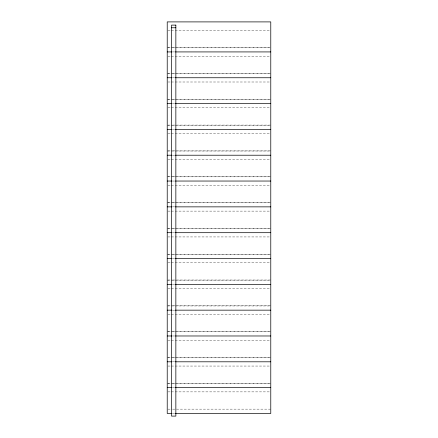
<?xml version="1.0" encoding="UTF-8"?>
<svg xmlns="http://www.w3.org/2000/svg" width="438" height="438" viewBox="0 0 438 438"><rect width="100%" height="100%" fill="white"/><g stroke="black" fill="none" stroke-linecap="round" stroke-linejoin="round"><path stroke-width="0.33" stroke-dasharray="2.19 1.64" d="M167.902 30.348L170.628 30.348M171.307 30.348L270.098 30.348M167.902 47.611L171.992 47.611M172.671 47.611L270.098 47.611M167.223 47.726L170.628 47.726M171.307 47.726L270.098 47.726M172.671 51.925L174.713 51.925M167.902 56.173L170.628 56.173M171.307 56.173L270.098 56.173M167.902 73.431L171.992 73.431M172.671 73.431L270.777 73.431M167.223 73.546L170.628 73.546M171.307 73.546L270.098 73.546M172.671 77.75L174.713 77.75M167.902 81.999L170.628 81.999M171.307 81.999L270.098 81.999M167.902 99.256L171.992 99.256M172.671 99.256L270.777 99.256M167.223 99.371L170.628 99.371M171.307 99.371L270.098 99.371M172.671 103.571L174.713 103.571M167.902 107.819L170.628 107.819M171.307 107.819L270.098 107.819M167.902 125.082L171.992 125.082M172.671 125.082L270.777 125.082M167.223 125.191L170.628 125.191M171.307 125.191L270.098 125.191M172.671 129.396L174.713 129.396M167.902 133.645L170.628 133.645M171.307 133.645L270.098 133.645M167.902 150.902L171.992 150.902M172.671 150.902L270.777 150.902M167.223 151.017L170.628 151.017M171.307 151.017L270.098 151.017M172.671 155.216L174.713 155.216M167.902 159.465L170.628 159.465M171.307 159.465L270.098 159.465M167.902 176.728L171.992 176.728M172.671 176.728L270.777 176.728M167.223 176.843L170.628 176.843M171.307 176.843L270.098 176.843M172.671 181.042L174.713 181.042M167.902 185.29L170.628 185.29M171.307 185.29L270.098 185.29M167.902 202.548L171.992 202.548M172.671 202.548L270.777 202.548M167.223 202.663L170.628 202.663M171.307 202.663L270.098 202.663M172.671 206.862L174.713 206.862M167.902 211.111L170.628 211.111M171.307 211.111L270.098 211.111M167.902 228.373L171.992 228.373M172.671 228.373L270.777 228.373M167.223 228.488L170.628 228.488M171.307 228.488L270.098 228.488M172.671 232.688L174.713 232.688M167.902 236.936L170.628 236.936M171.307 236.936L270.098 236.936M167.902 254.199L171.992 254.199M172.671 254.199L270.777 254.199M167.223 254.308L170.628 254.308M171.307 254.308L270.098 254.308M172.671 258.513L174.713 258.513M167.902 262.762L170.628 262.762M171.307 262.762L270.098 262.762M167.902 280.019L171.992 280.019M172.671 280.019L270.777 280.019M167.223 280.134L170.628 280.134M171.307 280.134L270.098 280.134M172.671 284.333L174.713 284.333M167.902 288.582L170.628 288.582M171.307 288.582L270.098 288.582M167.902 305.844L171.992 305.844M172.671 305.844L270.777 305.844M167.223 305.954L170.628 305.954M171.307 305.954L270.098 305.954M172.671 310.159L174.713 310.159M167.902 314.407L170.628 314.407M171.307 314.407L270.098 314.407M167.902 331.665L171.992 331.665M172.671 331.665L270.777 331.665M167.223 331.78L170.628 331.78M171.307 331.78L270.098 331.78M172.671 335.979L174.713 335.979M167.902 340.227L170.628 340.227M171.307 340.227L270.098 340.227M167.902 357.49L171.992 357.49M172.671 357.49L270.777 357.49M167.223 357.605L170.628 357.605M171.307 357.605L270.098 357.605M172.671 361.804L174.713 361.804M167.902 366.053L170.628 366.053M171.307 366.053L270.098 366.053M167.902 383.31L171.992 383.31M172.671 383.31L270.777 383.31M167.223 383.425L170.628 383.425M171.307 383.425L270.098 383.425M172.671 387.63L174.713 387.63M167.902 391.879L170.628 391.879M171.307 391.879L270.098 391.879M167.902 409.136L171.992 409.136M172.671 409.136L270.777 409.136M172.671 413.45L174.713 413.45"/><path stroke-width="0.66" d="M171.537 27.758L175.852 27.758M167.223 51.925L171.992 51.925M175.397 51.925L270.777 51.925M167.223 77.75L171.992 77.75M175.397 77.75L270.777 77.75M167.223 103.571L171.992 103.571M175.397 103.571L270.777 103.571M167.223 129.396L171.992 129.396M175.397 129.396L270.777 129.396M167.223 155.216L171.992 155.216M175.397 155.216L270.777 155.216M167.223 181.042L171.992 181.042M175.397 181.042L270.777 181.042M167.223 206.862L171.992 206.862M175.397 206.862L270.777 206.862M167.223 232.688L171.992 232.688M175.397 232.688L270.777 232.688M167.223 258.513L171.992 258.513M175.397 258.513L270.777 258.513M167.223 284.333L171.992 284.333M175.397 284.333L270.777 284.333M167.223 310.159L171.992 310.159M175.397 310.159L270.777 310.159M167.223 335.979L171.992 335.979M175.397 335.979L270.777 335.979M167.223 361.804L171.992 361.804M175.397 361.804L270.777 361.804M167.223 387.63L171.992 387.63M175.397 387.63L270.777 387.63M171.992 413.45L167.223 413.45L167.223 21.9L270.777 21.9L270.777 413.45L175.397 413.45M175.852 25.108L171.537 25.108L171.537 416.1L175.852 416.1L175.852 25.108"/></g></svg>
